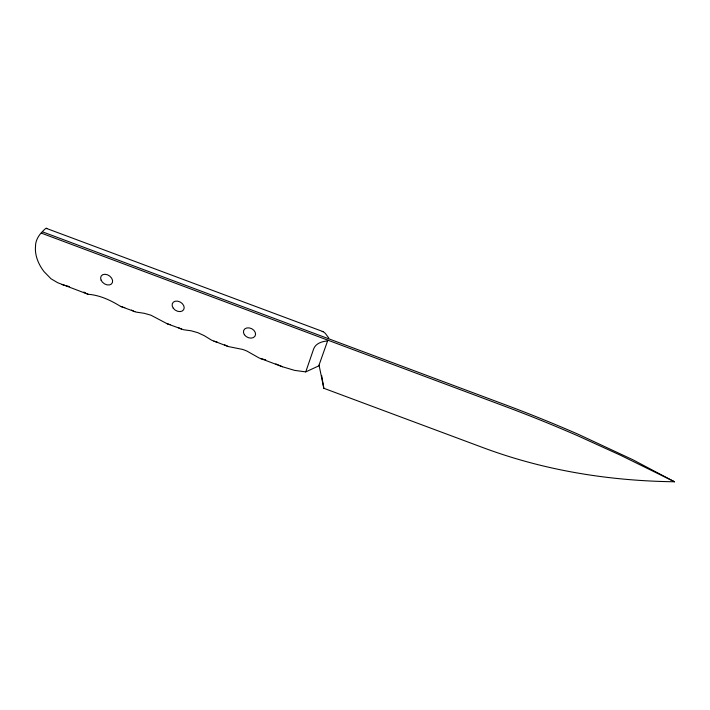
<?xml version="1.0" encoding="UTF-8"?>
<svg xmlns="http://www.w3.org/2000/svg" width="710" height="710" viewBox="0 0 710 710"><rect width="100%" height="100%" fill="white"/><g stroke="black" fill="none" stroke-linecap="round" stroke-linejoin="round"><path stroke-width="1.06" d="M305.761 371.889L313.651 348.903C315.755 343.276 322.154 341.412 327.558 340.915L327.86 340.179L318.746 365.898L305.761 371.889L294.57 370.371L282.402 366.733L259.132 357.982L246.902 351.059A30.388 20.377 25.1 0 0 242.403 349.382L228.141 346.507L211.615 340.188L204.267 335.679L197.833 332.688L191.176 330.798L183.624 329.751L167.258 323.795L150.928 315.196L144.281 313.314L136.063 312.08L120.54 306.374C110.582 300.241 99.879 295.165 88.067 294.268L57.679 282.713L50.996 278.764L43.993 271.584A39.893 28.338 36.5 0 1 35.5 246.61C35.376 238.995 40.443 232.915 45.972 228.238L323.201 331.668L325.215 333.256L328.757 337.96L328.455 338.697M42.556 231.868L505.768 404.948A728.158 358.577 17.5 0 1 578.366 434.342L632.654 459.645L674.5 481.762C630.285 481.211 586.069 476.224 543.043 465.92A581.916 505.298 -32 0 1 483.031 447.637L323.822 388.281L319.047 365.144M124.782 307.581L123.558 307.288M69.403 286.591L62.054 284.568M322.171 331.579L323.201 331.668M265.709 359.819L260.464 358.559M213.896 341.19L217.606 342.327M167.258 323.795L170.214 324.692M120.54 306.374L122.395 306.924M41.411 233.146L505.511 406.555A729.143 358.381 17.5 0 1 578.251 436.002L620.425 455.208L674.5 481.762M282.402 366.733L275.87 363.937M178.352 327.683L181.52 329.12M85.014 292.884L88.067 294.268M133.391 311.024L131.483 310.084M228.141 346.507L224.662 344.829M134.305 311.45L134.829 311.708M83.913 292.023L84.792 292.671M46.461 228.238L46.833 228.682M321.648 375.43L323.822 388.281M101.086 280.139A6.55 4.713 34.7 0 0 111.417 284.027A6.55 4.713 34.7 0 0 107.396 274.761A6.55 4.713 34.7 0 0 101.086 280.139M173.204 308.131A6.443 4.766 31.1 0 0 183.633 309.738A6.443 4.766 31.1 0 0 177.633 301.155A6.443 4.766 31.1 0 0 173.204 308.131M244.364 334.685A6.372 4.81 26.8 0 0 254.89 336.336A6.372 4.81 26.8 0 0 249.263 327.896A6.372 4.81 26.8 0 0 244.364 334.685"/></g></svg>
